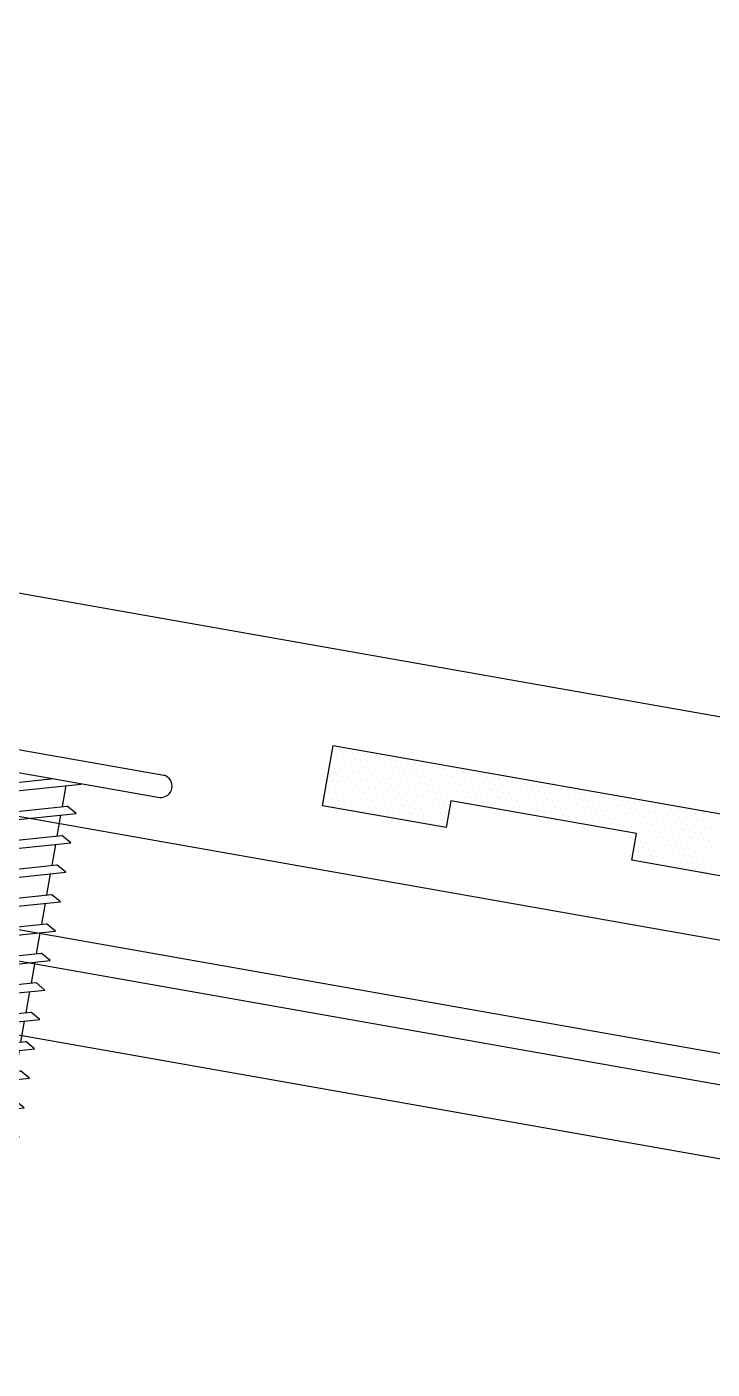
# Model space of a CAD drawing. Header units: inches. Extents: x -33163 to 19162, y -8858 to 30669.
# Drawn here: x -27975.747 to -27974.369, y -484.314 to -481.614 of the extents above; entities that cross this region are included whole.
import ezdxf

# ---------------------------------------------------------------- set-up
doc = ezdxf.new("R2010")
doc.units = ezdxf.units.IN
doc.layers.get('0').update_dxf_attribs({"color": 9, "lineweight": 0})
for name, color, linetype in [('20 - 7.2 PANEL', 5, 'Continuous'), ('FASTENER', 9, 'Continuous'), ('PURLIN', 1, 'Continuous'), ('SEALANT', 11, 'Continuous'), ('STLA', 12, 'Continuous'), ('TAPE', 9, 'Continuous'), ('TRIM', 4, 'Continuous')]:
    doc.layers.add(name, color=color, linetype=linetype)
doc.styles.add('TEXT', font='SIMPLEX.shx', dxfattribs={"width": 0.75, "height": 0.375})
doc.dimstyles.new('DETAIL$7', dxfattribs={"dimscale": 4, "dimtxt": 0.375, "dimasz": 0.125, "dimexe": 0.0625, "dimexo": 0.0625, "dimgap": 0.0625, "dimtad": 1, "dimdec": 4, "dimzin": 3, "dimdsep": 46, "dimlunit": 4, "dimtxsty": 'TEXT', "dimblk": 'ARCHTICK', "dimcen": 0.0625, "dimclrd": 7, "dimclre": 7, "dimclrt": 2, "dimadec": 0, "dimazin": 0, "dimtfac": 0.6, "dimtdec": 4, "dimtmove": 0, "dimatfit": 3, "dimfxl": 1, "dimfrac": 2, "dimtolj": 1, "dimtzin": 0, "dimarcsym": 0})

# ---------------------------------------------------------------- blocks, each defined once
blk = doc.blocks.new('sd3')
at = {"layer": 'FASTENER'}
for p, q in [((-0.24, 0.0822), (0.24, 0.0822)), ((-0.24, 0.0369), (0.24, 0.0369)), ((-0.0784, 0.0079), (0.0229, 0.0369)), ((-0.0582, -0.0035), (0.0798, 0.0359)), ((-0.0484, 0.0369), (-0.0484, 0.0165)), ((0.0497, 0.0273), (0.0497, -0.0155)), ((-0.0582, -0.0035), (-0.0784, 0.0079)), ((-0.0784, -0.0521), (0.0595, -0.0127)), ((-0.0582, -0.0636), (0.0798, -0.0242)), ((-0.0484, -0.0007), (-0.0484, -0.0435)), ((0.0798, -0.0242), (0.0595, -0.0127)), ((-0.0582, -0.0636), (-0.0784, -0.0521)), ((0.0497, -0.0328), (0.0497, -0.0756)), ((-0.0784, -0.1122), (0.0595, -0.0728)), ((-0.0484, -0.0608), (-0.0484, -0.1036)), ((0.0798, -0.0843), (0.0595, -0.0728)), ((-0.0582, -0.1236), (0.0798, -0.0843)), ((0.0497, -0.0928), (0.0497, -0.1357)), ((-0.0582, -0.1236), (-0.0784, -0.1122)), ((-0.0784, -0.1723), (0.0595, -0.1329)), ((-0.0484, -0.1208), (-0.0484, -0.1637)), ((0.0798, -0.1443), (0.0595, -0.1329)), ((-0.0582, -0.1837), (0.0798, -0.1443)), ((0.0497, -0.1529), (0.0497, -0.1958)), ((-0.0582, -0.1837), (-0.0784, -0.1723)), ((-0.0484, -0.1809), (-0.0484, -0.2238)), ((-0.0784, -0.2324), (0.0595, -0.193)), ((-0.0582, -0.2438), (0.0798, -0.2044)), ((0.0497, -0.213), (0.0497, -0.2559)), ((0.0798, -0.2044), (0.0595, -0.193)), ((-0.0582, -0.2438), (-0.0784, -0.2324)), ((-0.0484, -0.241), (-0.0484, -0.2839)), ((-0.0784, -0.2925), (0.0595, -0.2531)), ((-0.0582, -0.3039), (0.0798, -0.2645)), ((0.0798, -0.2645), (0.0595, -0.2531)), ((-0.0582, -0.3039), (-0.0784, -0.2925)), ((0.0497, -0.2731), (0.0497, -0.316)), ((-0.0784, -0.3525), (0.0595, -0.3132)), ((-0.0484, -0.3011), (-0.0484, -0.344)), ((0.0798, -0.3246), (0.0595, -0.3132)), ((-0.0582, -0.364), (0.0798, -0.3246)), ((0.0497, -0.3332), (0.0497, -0.376)), ((-0.0582, -0.364), (-0.0784, -0.3525)), ((-0.0784, -0.4126), (0.0595, -0.3732)), ((-0.0484, -0.3612), (-0.0484, -0.404)), ((0.0798, -0.3847), (0.0595, -0.3732)), ((-0.0582, -0.424), (0.0798, -0.3847)), ((0.0497, -0.3932), (0.0497, -0.4361)), ((-0.0582, -0.424), (-0.0784, -0.4126)), ((-0.0484, -0.4212), (-0.0484, -0.4641)), ((-0.0784, -0.4727), (0.0595, -0.4333)), ((-0.0582, -0.4841), (0.0798, -0.4447)), ((0.0497, -0.4533), (0.0497, -0.4962)), ((0.0798, -0.4447), (0.0595, -0.4333)), ((-0.0582, -0.4841), (-0.0784, -0.4727)), ((-0.0484, -0.4813), (-0.0484, -0.5242)), ((-0.0784, -0.5328), (0.0595, -0.4934)), ((-0.0582, -0.5442), (0.0798, -0.5048)), ((0.0798, -0.5048), (0.0595, -0.4934)), ((-0.0582, -0.5442), (-0.0784, -0.5328)), ((0.0497, -0.5134), (0.0497, -0.5563)), ((-0.0784, -0.5929), (0.0595, -0.5535)), ((-0.0582, -0.6043), (0.0798, -0.5649)), ((-0.0484, -0.5414), (-0.0484, -0.5843)), ((0.0798, -0.5649), (0.0595, -0.5535)), ((-0.0582, -0.6043), (-0.0784, -0.5929)), ((0.0497, -0.5735), (0.0497, -0.6164)), ((-0.0784, -0.653), (0.0595, -0.6136)), ((-0.0484, -0.6015), (-0.0484, -0.6444)), ((0.0798, -0.625), (0.0595, -0.6136)), ((-0.0582, -0.6644), (0.0798, -0.625)), ((0.0497, -0.6336), (0.0497, -0.6764)), ((-0.0582, -0.6644), (-0.0784, -0.653)), ((-0.0784, -0.713), (0.0595, -0.6736)), ((-0.0484, -0.6616), (-0.0484, -0.7044)), ((0.0798, -0.6851), (0.0595, -0.6736)), ((-0.0582, -0.7245), (0.0798, -0.6851)), ((0.0497, -0.6937), (0.0497, -0.7365)), ((-0.0582, -0.7245), (-0.0784, -0.713)), ((-0.0484, -0.7217), (-0.0484, -0.7645)), ((-0.0784, -0.7731), (0.0595, -0.7337)), ((-0.0582, -0.7845), (0.0798, -0.7451)), ((0.0497, -0.7537), (0.0497, -0.9769)), ((0.0798, -0.7451), (0.0595, -0.7337)), ((-0.0582, -0.7845), (-0.0784, -0.7731)), ((-0.0484, -0.7817), (-0.0484, -0.9769)), ((-0.0004, -1.0025), (0.0088, -0.8964)), ((0.0007, -1.0114), (-0.0484, -0.9769)), ((0.0007, -1.0114), (0.0497, -0.9769))]:
    blk.add_line(p, q, dxfattribs=at)
for centre, radius, start, end in [((-0.2381, 0.0595), 0.0227, 94.6639, 265.3361), ((0.2381, 0.0595), 0.0227, 274.6639, 85.3361), ((-0.0255, -0.9032), 0.0349, 11.1445, 130.906), ((0.0316, -1.0032), 0.032, 55.4585, 194.8454)]:
    blk.add_arc(centre, radius, start, end, dxfattribs=at)
blk = doc.blocks.new('*X325')
at = {"color": 0}
for p, q in [((-1.33125, 0.1375), (-1.33125, 0.1375)), ((-1.31875, 0.1375), (-1.31875, 0.1375)), ((-1.30625, 0.1375), (-1.30625, 0.1375)), ((-1.29375, 0.1375), (-1.29375, 0.1375)), ((-1.28125, 0.1375), (-1.28125, 0.1375)), ((-1.26875, 0.1375), (-1.26875, 0.1375)), ((-1.25625, 0.1375), (-1.25625, 0.1375)), ((-1.24375, 0.1375), (-1.24375, 0.1375)), ((-1.23125, 0.1375), (-1.23125, 0.1375)), ((-1.21875, 0.1375), (-1.21875, 0.1375)), ((-1.20625, 0.1375), (-1.20625, 0.1375)), ((-1.19375, 0.1375), (-1.19375, 0.1375)), ((-1.18125, 0.1375), (-1.18125, 0.1375)), ((-1.16875, 0.1375), (-1.16875, 0.1375)), ((-1.15625, 0.1375), (-1.15625, 0.1375)), ((-1.14375, 0.1375), (-1.14375, 0.1375)), ((-1.13125, 0.1375), (-1.13125, 0.1375)), ((-1.11875, 0.1375), (-1.11875, 0.1375)), ((-1.10625, 0.1375), (-1.10625, 0.1375)), ((-1.09375, 0.1375), (-1.09375, 0.1375)), ((-1.08125, 0.1375), (-1.08125, 0.1375)), ((-1.06875, 0.1375), (-1.06875, 0.1375)), ((-1.05625, 0.1375), (-1.05625, 0.1375)), ((-1.04375, 0.1375), (-1.04375, 0.1375)), ((-1.03125, 0.1375), (-1.03125, 0.1375)), ((-1.01875, 0.1375), (-1.01875, 0.1375)), ((-1.00625, 0.1375), (-1.00625, 0.1375)), ((-0.99375, 0.1375), (-0.99375, 0.1375)), ((-0.98125, 0.1375), (-0.98125, 0.1375)), ((-0.96875, 0.1375), (-0.96875, 0.1375)), ((-0.95625, 0.1375), (-0.95625, 0.1375)), ((-0.94375, 0.1375), (-0.94375, 0.1375)), ((-0.93125, 0.1375), (-0.93125, 0.1375)), ((-0.91875, 0.1375), (-0.91875, 0.1375)), ((-0.90625, 0.1375), (-0.90625, 0.1375)), ((-0.89375, 0.1375), (-0.89375, 0.1375)), ((-0.88125, 0.1375), (-0.88125, 0.1375)), ((-0.86875, 0.1375), (-0.86875, 0.1375)), ((-0.85625, 0.1375), (-0.85625, 0.1375)), ((-0.84375, 0.1375), (-0.84375, 0.1375)), ((-0.83125, 0.1375), (-0.83125, 0.1375)), ((-0.81875, 0.1375), (-0.81875, 0.1375)), ((-0.80625, 0.1375), (-0.80625, 0.1375)), ((-0.79375, 0.1375), (-0.79375, 0.1375)), ((-0.78125, 0.1375), (-0.78125, 0.1375)), ((-0.76875, 0.1375), (-0.76875, 0.1375)), ((-0.75625, 0.1375), (-0.75625, 0.1375)), ((-0.74375, 0.1375), (-0.74375, 0.1375)), ((-0.73125, 0.1375), (-0.73125, 0.1375)), ((-0.71875, 0.1375), (-0.71875, 0.1375)), ((-0.70625, 0.1375), (-0.70625, 0.1375)), ((-0.69375, 0.1375), (-0.69375, 0.1375)), ((-0.68125, 0.1375), (-0.68125, 0.1375)), ((-0.66875, 0.1375), (-0.66875, 0.1375)), ((-0.65625, 0.1375), (-0.65625, 0.1375)), ((-0.64375, 0.1375), (-0.64375, 0.1375)), ((-0.63125, 0.1375), (-0.63125, 0.1375)), ((-0.61875, 0.1375), (-0.61875, 0.1375)), ((-0.60625, 0.1375), (-0.60625, 0.1375)), ((-0.59375, 0.1375), (-0.59375, 0.1375)), ((-0.58125, 0.1375), (-0.58125, 0.1375)), ((-0.56875, 0.1375), (-0.56875, 0.1375)), ((-1.33125, 0.1125), (-1.33125, 0.1125)), ((-1.325, 0.125), (-1.325, 0.125)), ((-1.31875, 0.1125), (-1.31875, 0.1125)), ((-1.3125, 0.125), (-1.3125, 0.125)), ((-1.30625, 0.1125), (-1.30625, 0.1125)), ((-1.3, 0.125), (-1.3, 0.125)), ((-1.29375, 0.1125), (-1.29375, 0.1125)), ((-1.2875, 0.125), (-1.2875, 0.125)), ((-1.28125, 0.1125), (-1.28125, 0.1125)), ((-1.275, 0.125), (-1.275, 0.125)), ((-1.26875, 0.1125), (-1.26875, 0.1125)), ((-1.2625, 0.125), (-1.2625, 0.125)), ((-1.25625, 0.1125), (-1.25625, 0.1125)), ((-1.25, 0.125), (-1.25, 0.125)), ((-1.24375, 0.1125), (-1.24375, 0.1125)), ((-1.2375, 0.125), (-1.2375, 0.125)), ((-1.23125, 0.1125), (-1.23125, 0.1125)), ((-1.225, 0.125), (-1.225, 0.125)), ((-1.21875, 0.1125), (-1.21875, 0.1125)), ((-1.2125, 0.125), (-1.2125, 0.125)), ((-1.20625, 0.1125), (-1.20625, 0.1125)), ((-1.2, 0.125), (-1.2, 0.125)), ((-1.19375, 0.1125), (-1.19375, 0.1125)), ((-1.1875, 0.125), (-1.1875, 0.125)), ((-1.18125, 0.1125), (-1.18125, 0.1125)), ((-1.175, 0.125), (-1.175, 0.125)), ((-1.16875, 0.1125), (-1.16875, 0.1125)), ((-1.1625, 0.125), (-1.1625, 0.125)), ((-1.15625, 0.1125), (-1.15625, 0.1125)), ((-1.15, 0.125), (-1.15, 0.125)), ((-1.14375, 0.1125), (-1.14375, 0.1125)), ((-1.1375, 0.125), (-1.1375, 0.125)), ((-1.13125, 0.1125), (-1.13125, 0.1125)), ((-1.125, 0.125), (-1.125, 0.125)), ((-1.11875, 0.1125), (-1.11875, 0.1125)), ((-1.1125, 0.125), (-1.1125, 0.125)), ((-1.10625, 0.1125), (-1.10625, 0.1125)), ((-1.1, 0.125), (-1.1, 0.125)), ((-1.09375, 0.1125), (-1.09375, 0.1125)), ((-1.0875, 0.125), (-1.0875, 0.125)), ((-1.08125, 0.1125), (-1.08125, 0.1125)), ((-1.075, 0.125), (-1.075, 0.125)), ((-1.06875, 0.1125), (-1.06875, 0.1125)), ((-1.0625, 0.125), (-1.0625, 0.125)), ((-1.05625, 0.1125), (-1.05625, 0.1125)), ((-1.05, 0.125), (-1.05, 0.125)), ((-1.04375, 0.1125), (-1.04375, 0.1125)), ((-1.0375, 0.125), (-1.0375, 0.125)), ((-1.03125, 0.1125), (-1.03125, 0.1125)), ((-1.025, 0.125), (-1.025, 0.125)), ((-1.01875, 0.1125), (-1.01875, 0.1125)), ((-1.0125, 0.125), (-1.0125, 0.125)), ((-1.00625, 0.1125), (-1.00625, 0.1125)), ((-1, 0.125), (-1, 0.125)), ((-0.99375, 0.1125), (-0.99375, 0.1125)), ((-0.9875, 0.125), (-0.9875, 0.125)), ((-0.98125, 0.1125), (-0.98125, 0.1125)), ((-0.975, 0.125), (-0.975, 0.125)), ((-0.96875, 0.1125), (-0.96875, 0.1125)), ((-0.9625, 0.125), (-0.9625, 0.125)), ((-0.95625, 0.1125), (-0.95625, 0.1125)), ((-0.95, 0.125), (-0.95, 0.125)), ((-0.94375, 0.1125), (-0.94375, 0.1125)), ((-0.9375, 0.125), (-0.9375, 0.125)), ((-0.93125, 0.1125), (-0.93125, 0.1125)), ((-0.925, 0.125), (-0.925, 0.125)), ((-0.91875, 0.1125), (-0.91875, 0.1125)), ((-0.9125, 0.125), (-0.9125, 0.125)), ((-0.90625, 0.1125), (-0.90625, 0.1125)), ((-0.9, 0.125), (-0.9, 0.125)), ((-0.89375, 0.1125), (-0.89375, 0.1125)), ((-0.8875, 0.125), (-0.8875, 0.125)), ((-0.88125, 0.1125), (-0.88125, 0.1125)), ((-0.875, 0.125), (-0.875, 0.125)), ((-0.86875, 0.1125), (-0.86875, 0.1125)), ((-0.8625, 0.125), (-0.8625, 0.125)), ((-0.85625, 0.1125), (-0.85625, 0.1125)), ((-0.85, 0.125), (-0.85, 0.125)), ((-0.84375, 0.1125), (-0.84375, 0.1125)), ((-0.8375, 0.125), (-0.8375, 0.125)), ((-0.83125, 0.1125), (-0.83125, 0.1125)), ((-0.825, 0.125), (-0.825, 0.125)), ((-0.81875, 0.1125), (-0.81875, 0.1125)), ((-0.8125, 0.125), (-0.8125, 0.125)), ((-0.80625, 0.1125), (-0.80625, 0.1125)), ((-0.8, 0.125), (-0.8, 0.125)), ((-0.79375, 0.1125), (-0.79375, 0.1125)), ((-0.7875, 0.125), (-0.7875, 0.125)), ((-0.78125, 0.1125), (-0.78125, 0.1125)), ((-0.775, 0.125), (-0.775, 0.125)), ((-0.76875, 0.1125), (-0.76875, 0.1125)), ((-0.7625, 0.125), (-0.7625, 0.125)), ((-0.75625, 0.1125), (-0.75625, 0.1125)), ((-0.75, 0.125), (-0.75, 0.125)), ((-0.74375, 0.1125), (-0.74375, 0.1125)), ((-0.7375, 0.125), (-0.7375, 0.125)), ((-0.73125, 0.1125), (-0.73125, 0.1125)), ((-0.725, 0.125), (-0.725, 0.125)), ((-0.71875, 0.1125), (-0.71875, 0.1125)), ((-0.7125, 0.125), (-0.7125, 0.125)), ((-0.70625, 0.1125), (-0.70625, 0.1125)), ((-0.7, 0.125), (-0.7, 0.125)), ((-0.69375, 0.1125), (-0.69375, 0.1125)), ((-0.6875, 0.125), (-0.6875, 0.125)), ((-0.68125, 0.1125), (-0.68125, 0.1125)), ((-0.675, 0.125), (-0.675, 0.125)), ((-0.66875, 0.1125), (-0.66875, 0.1125)), ((-0.6625, 0.125), (-0.6625, 0.125)), ((-0.65625, 0.1125), (-0.65625, 0.1125)), ((-0.65, 0.125), (-0.65, 0.125)), ((-0.64375, 0.1125), (-0.64375, 0.1125)), ((-0.6375, 0.125), (-0.6375, 0.125)), ((-0.63125, 0.1125), (-0.63125, 0.1125)), ((-0.625, 0.125), (-0.625, 0.125)), ((-0.61875, 0.1125), (-0.61875, 0.1125)), ((-0.6125, 0.125), (-0.6125, 0.125)), ((-0.60625, 0.1125), (-0.60625, 0.1125)), ((-0.6, 0.125), (-0.6, 0.125)), ((-0.59375, 0.1125), (-0.59375, 0.1125)), ((-0.5875, 0.125), (-0.5875, 0.125)), ((-0.58125, 0.1125), (-0.58125, 0.1125)), ((-0.575, 0.125), (-0.575, 0.125)), ((-0.56875, 0.1125), (-0.56875, 0.1125)), ((-0.5625, 0.125), (-0.5625, 0.125)), ((-0.55625, 0.1125), (-0.55625, 0.1125)), ((-1.33125, 0.0875), (-1.33125, 0.0875)), ((-1.325, 0.1), (-1.325, 0.1)), ((-1.31875, 0.0875), (-1.31875, 0.0875)), ((-1.3125, 0.1), (-1.3125, 0.1)), ((-1.30625, 0.0875), (-1.30625, 0.0875)), ((-1.3, 0.1), (-1.3, 0.1)), ((-1.29375, 0.0875), (-1.29375, 0.0875)), ((-1.2875, 0.1), (-1.2875, 0.1)), ((-1.28125, 0.0875), (-1.28125, 0.0875)), ((-1.275, 0.1), (-1.275, 0.1)), ((-1.26875, 0.0875), (-1.26875, 0.0875)), ((-1.2625, 0.1), (-1.2625, 0.1)), ((-1.25625, 0.0875), (-1.25625, 0.0875)), ((-1.25, 0.1), (-1.25, 0.1)), ((-1.24375, 0.0875), (-1.24375, 0.0875)), ((-1.2375, 0.1), (-1.2375, 0.1)), ((-1.23125, 0.0875), (-1.23125, 0.0875)), ((-1.225, 0.1), (-1.225, 0.1)), ((-1.21875, 0.0875), (-1.21875, 0.0875)), ((-1.2125, 0.1), (-1.2125, 0.1)), ((-1.20625, 0.0875), (-1.20625, 0.0875)), ((-1.2, 0.1), (-1.2, 0.1)), ((-1.19375, 0.0875), (-1.19375, 0.0875)), ((-1.1875, 0.1), (-1.1875, 0.1)), ((-1.18125, 0.0875), (-1.18125, 0.0875)), ((-1.175, 0.1), (-1.175, 0.1)), ((-1.16875, 0.0875), (-1.16875, 0.0875)), ((-1.1625, 0.1), (-1.1625, 0.1)), ((-1.15625, 0.0875), (-1.15625, 0.0875)), ((-1.15, 0.1), (-1.15, 0.1)), ((-1.14375, 0.0875), (-1.14375, 0.0875)), ((-1.1375, 0.1), (-1.1375, 0.1)), ((-1.13125, 0.0875), (-1.13125, 0.0875)), ((-1.125, 0.1), (-1.125, 0.1)), ((-1.11875, 0.0875), (-1.11875, 0.0875)), ((-1.1125, 0.1), (-1.1125, 0.1)), ((-1.10625, 0.0875), (-1.10625, 0.0875)), ((-1.1, 0.1), (-1.1, 0.1)), ((-1.09375, 0.0875), (-1.09375, 0.0875)), ((-1.0875, 0.1), (-1.0875, 0.1)), ((-1.08125, 0.0875), (-1.08125, 0.0875)), ((-1.075, 0.1), (-1.075, 0.1)), ((-1.06875, 0.0875), (-1.06875, 0.0875)), ((-1.0625, 0.1), (-1.0625, 0.1)), ((-1.05625, 0.0875), (-1.05625, 0.0875)), ((-1.05, 0.1), (-1.05, 0.1)), ((-1.04375, 0.0875), (-1.04375, 0.0875)), ((-1.0375, 0.1), (-1.0375, 0.1)), ((-1.03125, 0.0875), (-1.03125, 0.0875)), ((-1.025, 0.1), (-1.025, 0.1)), ((-1.01875, 0.0875), (-1.01875, 0.0875)), ((-1.0125, 0.1), (-1.0125, 0.1)), ((-1.00625, 0.0875), (-1.00625, 0.0875)), ((-1, 0.1), (-1, 0.1)), ((-0.99375, 0.0875), (-0.99375, 0.0875)), ((-0.9875, 0.1), (-0.9875, 0.1)), ((-0.98125, 0.0875), (-0.98125, 0.0875)), ((-0.975, 0.1), (-0.975, 0.1)), ((-0.96875, 0.0875), (-0.96875, 0.0875)), ((-0.9625, 0.1), (-0.9625, 0.1)), ((-0.95625, 0.0875), (-0.95625, 0.0875)), ((-0.95, 0.1), (-0.95, 0.1)), ((-0.94375, 0.0875), (-0.94375, 0.0875)), ((-0.9375, 0.1), (-0.9375, 0.1)), ((-0.93125, 0.0875), (-0.93125, 0.0875)), ((-0.925, 0.1), (-0.925, 0.1)), ((-0.91875, 0.0875), (-0.91875, 0.0875)), ((-0.9125, 0.1), (-0.9125, 0.1)), ((-0.90625, 0.0875), (-0.90625, 0.0875)), ((-0.9, 0.1), (-0.9, 0.1)), ((-0.89375, 0.0875), (-0.89375, 0.0875)), ((-0.8875, 0.1), (-0.8875, 0.1)), ((-0.88125, 0.0875), (-0.88125, 0.0875)), ((-0.875, 0.1), (-0.875, 0.1)), ((-0.86875, 0.0875), (-0.86875, 0.0875)), ((-0.8625, 0.1), (-0.8625, 0.1)), ((-0.85625, 0.0875), (-0.85625, 0.0875)), ((-0.85, 0.1), (-0.85, 0.1)), ((-0.84375, 0.0875), (-0.84375, 0.0875)), ((-0.8375, 0.1), (-0.8375, 0.1)), ((-0.83125, 0.0875), (-0.83125, 0.0875)), ((-0.825, 0.1), (-0.825, 0.1)), ((-0.81875, 0.0875), (-0.81875, 0.0875)), ((-0.8125, 0.1), (-0.8125, 0.1)), ((-0.80625, 0.0875), (-0.80625, 0.0875)), ((-0.8, 0.1), (-0.8, 0.1)), ((-0.79375, 0.0875), (-0.79375, 0.0875)), ((-0.7875, 0.1), (-0.7875, 0.1)), ((-0.78125, 0.0875), (-0.78125, 0.0875)), ((-0.775, 0.1), (-0.775, 0.1)), ((-0.76875, 0.0875), (-0.76875, 0.0875)), ((-0.7625, 0.1), (-0.7625, 0.1)), ((-0.75625, 0.0875), (-0.75625, 0.0875)), ((-0.75, 0.1), (-0.75, 0.1)), ((-0.74375, 0.0875), (-0.74375, 0.0875)), ((-0.7375, 0.1), (-0.7375, 0.1)), ((-0.73125, 0.0875), (-0.73125, 0.0875)), ((-0.725, 0.1), (-0.725, 0.1)), ((-0.71875, 0.0875), (-0.71875, 0.0875)), ((-0.7125, 0.1), (-0.7125, 0.1)), ((-0.70625, 0.0875), (-0.70625, 0.0875)), ((-0.7, 0.1), (-0.7, 0.1)), ((-0.69375, 0.0875), (-0.69375, 0.0875)), ((-0.6875, 0.1), (-0.6875, 0.1)), ((-0.68125, 0.0875), (-0.68125, 0.0875)), ((-0.675, 0.1), (-0.675, 0.1)), ((-0.66875, 0.0875), (-0.66875, 0.0875)), ((-0.6625, 0.1), (-0.6625, 0.1)), ((-0.65625, 0.0875), (-0.65625, 0.0875)), ((-0.65, 0.1), (-0.65, 0.1)), ((-0.64375, 0.0875), (-0.64375, 0.0875)), ((-0.6375, 0.1), (-0.6375, 0.1)), ((-0.63125, 0.0875), (-0.63125, 0.0875)), ((-0.625, 0.1), (-0.625, 0.1)), ((-0.61875, 0.0875), (-0.61875, 0.0875)), ((-0.6125, 0.1), (-0.6125, 0.1)), ((-0.60625, 0.0875), (-0.60625, 0.0875)), ((-0.6, 0.1), (-0.6, 0.1)), ((-0.59375, 0.0875), (-0.59375, 0.0875)), ((-0.5875, 0.1), (-0.5875, 0.1)), ((-0.58125, 0.0875), (-0.58125, 0.0875)), ((-0.575, 0.1), (-0.575, 0.1)), ((-0.56875, 0.0875), (-0.56875, 0.0875)), ((-0.5625, 0.1), (-0.5625, 0.1)), ((-0.55625, 0.0875), (-0.55625, 0.0875)), ((-1.33125, 0.0625), (-1.33125, 0.0625)), ((-1.325, 0.075), (-1.325, 0.075)), ((-1.31875, 0.0625), (-1.31875, 0.0625)), ((-1.3125, 0.075), (-1.3125, 0.075)), ((-1.30625, 0.0625), (-1.30625, 0.0625)), ((-1.3, 0.075), (-1.3, 0.075)), ((-1.29375, 0.0625), (-1.29375, 0.0625)), ((-1.2875, 0.075), (-1.2875, 0.075)), ((-1.28125, 0.0625), (-1.28125, 0.0625)), ((-1.275, 0.075), (-1.275, 0.075)), ((-1.26875, 0.0625), (-1.26875, 0.0625)), ((-1.2625, 0.075), (-1.2625, 0.075)), ((-1.25625, 0.0625), (-1.25625, 0.0625)), ((-1.25, 0.075), (-1.25, 0.075)), ((-1.24375, 0.0625), (-1.24375, 0.0625)), ((-1.2375, 0.075), (-1.2375, 0.075)), ((-1.23125, 0.0625), (-1.23125, 0.0625)), ((-1.225, 0.075), (-1.225, 0.075)), ((-1.21875, 0.0625), (-1.21875, 0.0625)), ((-1.2125, 0.075), (-1.2125, 0.075)), ((-1.20625, 0.0625), (-1.20625, 0.0625)), ((-1.2, 0.075), (-1.2, 0.075)), ((-1.19375, 0.0625), (-1.19375, 0.0625)), ((-1.1875, 0.075), (-1.1875, 0.075)), ((-1.18125, 0.0625), (-1.18125, 0.0625)), ((-1.175, 0.075), (-1.175, 0.075)), ((-1.16875, 0.0625), (-1.16875, 0.0625)), ((-1.1625, 0.075), (-1.1625, 0.075)), ((-1.15625, 0.0625), (-1.15625, 0.0625)), ((-1.15, 0.075), (-1.15, 0.075)), ((-1.14375, 0.0625), (-1.14375, 0.0625)), ((-1.1375, 0.075), (-1.1375, 0.075)), ((-1.13125, 0.0625), (-1.13125, 0.0625)), ((-1.125, 0.075), (-1.125, 0.075)), ((-1.11875, 0.0625), (-1.11875, 0.0625)), ((-1.1125, 0.075), (-1.1125, 0.075)), ((-1.10625, 0.0625), (-1.10625, 0.0625)), ((-1.1, 0.075), (-1.1, 0.075)), ((-1.09375, 0.0625), (-1.09375, 0.0625)), ((-1.0875, 0.075), (-1.0875, 0.075)), ((-0.7, 0.075), (-0.7, 0.075)), ((-0.69375, 0.0625), (-0.69375, 0.0625)), ((-0.6875, 0.075), (-0.6875, 0.075)), ((-0.68125, 0.0625), (-0.68125, 0.0625)), ((-0.675, 0.075), (-0.675, 0.075)), ((-0.66875, 0.0625), (-0.66875, 0.0625)), ((-0.6625, 0.075), (-0.6625, 0.075)), ((-0.65625, 0.0625), (-0.65625, 0.0625)), ((-0.65, 0.075), (-0.65, 0.075)), ((-0.64375, 0.0625), (-0.64375, 0.0625)), ((-0.6375, 0.075), (-0.6375, 0.075)), ((-0.63125, 0.0625), (-0.63125, 0.0625)), ((-0.625, 0.075), (-0.625, 0.075)), ((-0.61875, 0.0625), (-0.61875, 0.0625)), ((-0.6125, 0.075), (-0.6125, 0.075)), ((-0.60625, 0.0625), (-0.60625, 0.0625)), ((-0.6, 0.075), (-0.6, 0.075)), ((-0.59375, 0.0625), (-0.59375, 0.0625)), ((-0.5875, 0.075), (-0.5875, 0.075)), ((-0.58125, 0.0625), (-0.58125, 0.0625)), ((-0.575, 0.075), (-0.575, 0.075)), ((-0.56875, 0.0625), (-0.56875, 0.0625)), ((-0.5625, 0.075), (-0.5625, 0.075)), ((-0.55625, 0.0625), (-0.55625, 0.0625)), ((-0.55, 0.075), (-0.55, 0.075)), ((-1.33125, 0.0375), (-1.33125, 0.0375)), ((-1.325, 0.05), (-1.325, 0.05)), ((-1.31875, 0.0375), (-1.31875, 0.0375)), ((-1.3125, 0.05), (-1.3125, 0.05)), ((-1.30625, 0.0375), (-1.30625, 0.0375)), ((-1.3, 0.05), (-1.3, 0.05)), ((-1.29375, 0.0375), (-1.29375, 0.0375)), ((-1.2875, 0.05), (-1.2875, 0.05)), ((-1.28125, 0.0375), (-1.28125, 0.0375)), ((-1.275, 0.05), (-1.275, 0.05)), ((-1.26875, 0.0375), (-1.26875, 0.0375)), ((-1.2625, 0.05), (-1.2625, 0.05)), ((-1.25625, 0.0375), (-1.25625, 0.0375)), ((-1.25, 0.05), (-1.25, 0.05)), ((-1.24375, 0.0375), (-1.24375, 0.0375)), ((-1.2375, 0.05), (-1.2375, 0.05)), ((-1.23125, 0.0375), (-1.23125, 0.0375)), ((-1.225, 0.05), (-1.225, 0.05)), ((-1.21875, 0.0375), (-1.21875, 0.0375)), ((-1.2125, 0.05), (-1.2125, 0.05)), ((-1.20625, 0.0375), (-1.20625, 0.0375)), ((-1.2, 0.05), (-1.2, 0.05)), ((-1.19375, 0.0375), (-1.19375, 0.0375)), ((-1.1875, 0.05), (-1.1875, 0.05)), ((-1.18125, 0.0375), (-1.18125, 0.0375)), ((-1.175, 0.05), (-1.175, 0.05)), ((-1.16875, 0.0375), (-1.16875, 0.0375)), ((-1.1625, 0.05), (-1.1625, 0.05)), ((-1.15625, 0.0375), (-1.15625, 0.0375)), ((-1.15, 0.05), (-1.15, 0.05)), ((-1.14375, 0.0375), (-1.14375, 0.0375)), ((-1.1375, 0.05), (-1.1375, 0.05)), ((-1.13125, 0.0375), (-1.13125, 0.0375)), ((-1.125, 0.05), (-1.125, 0.05)), ((-1.11875, 0.0375), (-1.11875, 0.0375)), ((-1.1125, 0.05), (-1.1125, 0.05)), ((-1.10625, 0.0375), (-1.10625, 0.0375)), ((-1.1, 0.05), (-1.1, 0.05)), ((-1.09375, 0.0375), (-1.09375, 0.0375)), ((-1.0875, 0.05), (-1.0875, 0.05)), ((-0.7, 0.05), (-0.7, 0.05)), ((-0.69375, 0.0375), (-0.69375, 0.0375)), ((-0.6875, 0.05), (-0.6875, 0.05)), ((-0.68125, 0.0375), (-0.68125, 0.0375)), ((-0.675, 0.05), (-0.675, 0.05)), ((-0.66875, 0.0375), (-0.66875, 0.0375)), ((-0.6625, 0.05), (-0.6625, 0.05)), ((-0.65625, 0.0375), (-0.65625, 0.0375)), ((-0.65, 0.05), (-0.65, 0.05)), ((-0.64375, 0.0375), (-0.64375, 0.0375)), ((-0.6375, 0.05), (-0.6375, 0.05)), ((-0.63125, 0.0375), (-0.63125, 0.0375)), ((-0.625, 0.05), (-0.625, 0.05)), ((-0.61875, 0.0375), (-0.61875, 0.0375)), ((-0.6125, 0.05), (-0.6125, 0.05)), ((-0.60625, 0.0375), (-0.60625, 0.0375)), ((-0.6, 0.05), (-0.6, 0.05)), ((-0.59375, 0.0375), (-0.59375, 0.0375)), ((-0.5875, 0.05), (-0.5875, 0.05)), ((-0.58125, 0.0375), (-0.58125, 0.0375)), ((-0.575, 0.05), (-0.575, 0.05)), ((-0.56875, 0.0375), (-0.56875, 0.0375)), ((-0.5625, 0.05), (-0.5625, 0.05)), ((-0.55625, 0.0375), (-0.55625, 0.0375)), ((-0.55, 0.05), (-0.55, 0.05)), ((-0.54375, 0.0375), (-0.54375, 0.0375)), ((-1.325, 0.025), (-1.325, 0.025)), ((-1.3125, 0.025), (-1.3125, 0.025)), ((-1.3, 0.025), (-1.3, 0.025)), ((-1.2875, 0.025), (-1.2875, 0.025)), ((-1.275, 0.025), (-1.275, 0.025)), ((-1.2625, 0.025), (-1.2625, 0.025)), ((-1.25, 0.025), (-1.25, 0.025)), ((-1.2375, 0.025), (-1.2375, 0.025)), ((-1.225, 0.025), (-1.225, 0.025)), ((-1.2125, 0.025), (-1.2125, 0.025)), ((-1.2, 0.025), (-1.2, 0.025)), ((-1.1875, 0.025), (-1.1875, 0.025)), ((-1.175, 0.025), (-1.175, 0.025)), ((-1.1625, 0.025), (-1.1625, 0.025)), ((-1.15, 0.025), (-1.15, 0.025)), ((-1.1375, 0.025), (-1.1375, 0.025)), ((-1.125, 0.025), (-1.125, 0.025)), ((-1.1125, 0.025), (-1.1125, 0.025)), ((-1.1, 0.025), (-1.1, 0.025)), ((-1.0875, 0.025), (-1.0875, 0.025)), ((-0.7, 0.025), (-0.7, 0.025)), ((-0.6875, 0.025), (-0.6875, 0.025)), ((-0.675, 0.025), (-0.675, 0.025)), ((-0.6625, 0.025), (-0.6625, 0.025)), ((-0.65, 0.025), (-0.65, 0.025)), ((-0.6375, 0.025), (-0.6375, 0.025)), ((-0.625, 0.025), (-0.625, 0.025)), ((-0.6125, 0.025), (-0.6125, 0.025)), ((-0.6, 0.025), (-0.6, 0.025)), ((-0.5875, 0.025), (-0.5875, 0.025)), ((-0.575, 0.025), (-0.575, 0.025)), ((-0.5625, 0.025), (-0.5625, 0.025)), ((-0.55, 0.025), (-0.55, 0.025))]:
    blk.add_line(p, q, dxfattribs=at)
blk = doc.blocks.new('TBTS')
at = {"color": 9}
blk.add_lwpolyline([(0.4327, 0.022), (0.1801, 0.022), (0.1801, 0.0766), (-0.1987, 0.0766), (-0.1987, 0.022), (-0.4513, 0.022), (-0.7039, 0.022), (-0.7039, 0.0766), (-1.0828, 0.0766), (-1.0828, 0.022), (-1.3353, 0.022), (-1.3353, 0.1448), (-0.4513, 0.1448), (0.4327, 0.1448), (1.3168, 0.1448), (1.3168, 0.022), (1.0642, 0.022), (1.0642, 0.0766), (0.6853, 0.0766), (0.6853, 0.022)], close=True, dxfattribs=at)
at = {"layer": 'TAPE', "color": 251}
blk.add_blockref('*X325', (0, 0), dxfattribs=at)
blk = doc.blocks.new('_ArchTick')
at = {"color": 0, "linetype": 'ByBlock', "const_width": 0.15}
blk.add_lwpolyline([(-0.5, -0.5), (0.5, 0.5)], dxfattribs=at)

msp = doc.modelspace()

# ---------------------------------------------------------------- linework, layer by layer
at = {"layer": '20 - 7.2 PANEL'}
msp.add_line((-27972.40628, -483.34537), (-27985.84183, -480.97632), dxfattribs=at)
at = {"layer": 'PURLIN'}
msp.add_line((-27966.45428, -485.28385), (-27985.99385, -481.83849), dxfattribs=at)
at = {"layer": 'STLA'}
for p, q in [((-27980.24159, -482.6401), (-27966.45428, -485.07117)), ((-27966.45428, -485.13464), (-27980.19089, -482.7125))]:
    msp.add_line(p, q, dxfattribs=at)
at = {"layer": 'TRIM'}
msp.add_line((-27978.05253, -482.79796), (-27967.21965, -484.70809), dxfattribs=at)

# ---------------------------------------------------------------- block references
at = {"layer": 'FASTENER', "rotation": 349.9999999999999}
msp.add_blockref('sd3', (-27975.72225, -483.15843), dxfattribs=at)
at = {"layer": 'SEALANT', "rotation": 349.9999999999999}
msp.add_blockref('TBTS', (-27973.84112, -483.43417), dxfattribs=at)

# ---------------------------------------------------------------- leaders
msp.add_leader([(-27973.83083, -481.99461), (-27975.41562, -477.34431), (-27975.65782, -477.34431)], dimstyle='DETAIL$7')

doc.saveas('drawing.dxf')
